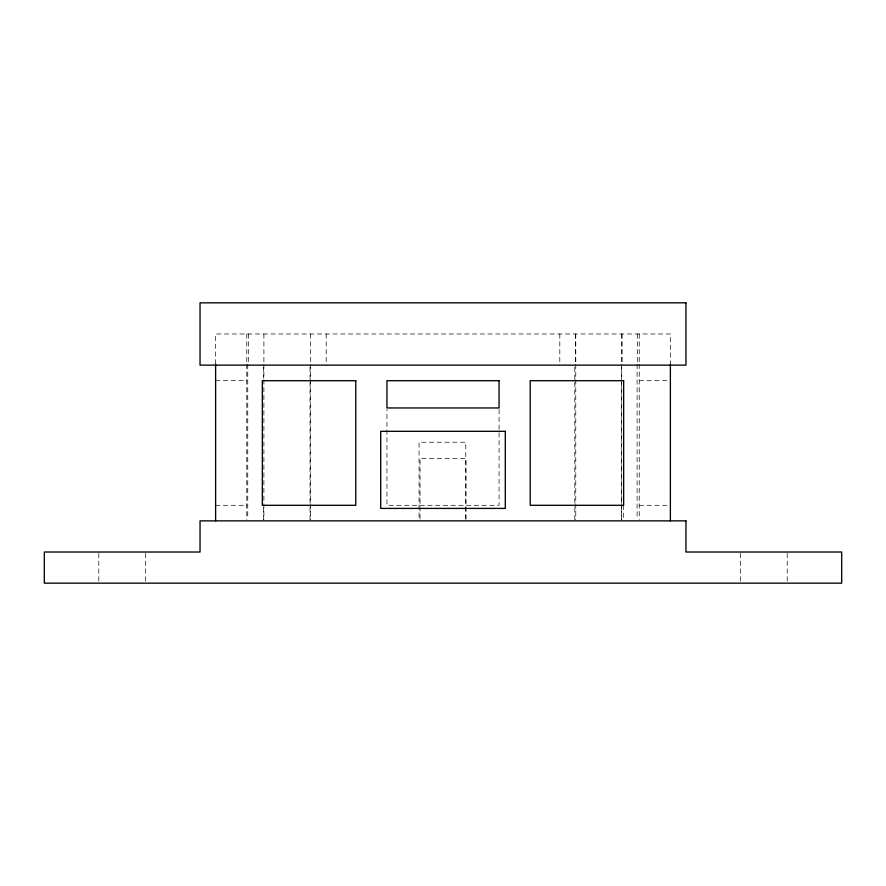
<?xml version="1.0" encoding="UTF-8"?>
<svg xmlns="http://www.w3.org/2000/svg" width="886" height="886" viewBox="0 0 886 886"><rect width="100%" height="100%" fill="white"/><g stroke="black" fill="none" stroke-linecap="round" stroke-linejoin="round"><path stroke-width="0.66" stroke-dasharray="4.43 3.32" d="M215.619 380.703L246.762 380.703M639.238 380.703L669.03 380.703M215.619 505.297L246.762 505.297M639.238 505.297L669.03 505.297M787.189 553.373L787.189 583.165M740.463 553.373L740.463 583.165M670.381 365.132L670.381 333.978L215.619 333.978L215.619 365.132M639.238 333.978L639.238 362.839M639.238 364.212L639.238 519.495M637.676 333.978L637.676 365.132M637.1 364.367L637.1 518.731M623.655 505.297L623.655 519.573M622.105 333.978L622.105 363.769M621.706 333.978L621.706 362.839M621.706 364.212L621.706 519.495M621.529 367.125L621.529 380.902M621.529 382.287L621.529 506.327M621.529 507.7L621.529 520.104M575.778 333.978L575.778 362.839M575.778 364.212L575.778 519.495M575.379 333.978L575.379 363.769M574.804 367.125L574.804 380.902M574.804 382.287L574.804 506.327M574.804 507.7L574.804 520.104M559.808 333.978L559.808 365.132M499.073 409.454L499.073 505.297L386.938 505.297L386.938 409.454M465.958 519.517L465.958 458.571L420.042 458.571L420.042 519.517M465.781 518.742L465.781 442.236L419.056 442.236L419.056 518.742M326.192 333.978L326.192 365.132M310.621 333.978L310.621 363.769M310.621 364.212L310.621 519.495M310.045 367.125L310.045 380.902M310.045 382.287L310.045 506.327M310.045 507.7L310.045 520.104M263.895 333.978L263.895 363.769M263.895 364.212L263.895 519.495M263.319 367.125L263.319 378.145M263.319 507.7L263.319 520.104M248.324 333.978L248.324 365.132M247.748 364.367L247.748 518.731M246.762 333.978L246.762 362.839M246.762 364.212L246.762 519.495M145.537 553.373L145.537 583.165M98.811 553.373L98.811 583.165"/><path stroke-width="1.33" d="M670.381 364.212L670.381 520.868M215.619 364.212L215.619 520.868M685.963 302.835L200.037 302.835L200.037 365.132L685.963 365.132L685.963 302.835M355.784 380.703L262.345 380.703L262.345 505.297L355.784 505.297L355.784 380.703M499.062 380.703L386.938 380.703L386.938 407.959L499.062 407.959L499.062 380.703M623.655 380.703L530.216 380.703L530.216 505.297L623.655 505.297L623.655 380.703M505.297 431.316L380.703 431.316L380.703 508.409L505.297 508.409L505.297 431.316M685.963 520.868L200.037 520.868L200.037 552.022L44.3 552.022L44.3 583.165L841.7 583.165L841.7 552.022L685.963 552.022L685.963 520.868"/></g></svg>
